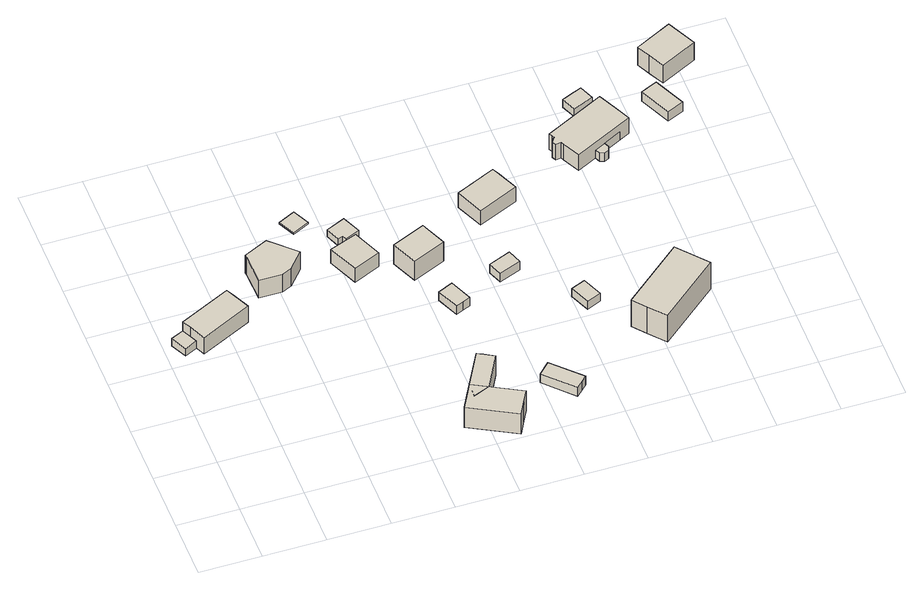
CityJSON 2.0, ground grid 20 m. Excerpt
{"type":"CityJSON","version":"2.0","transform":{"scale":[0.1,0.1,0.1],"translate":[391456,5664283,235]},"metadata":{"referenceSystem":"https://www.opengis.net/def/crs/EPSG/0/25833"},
"CityObjects":{
"building1":{"type":"Building","attributes":{"Gemeindeschluessel":"14627100","function":"31001_9998"},"children":["building1-1","building1-2"]},
"building1-1":{"type":"BuildingPart","attributes":{"BezugspunktDach":"2200","measuredHeight":8.59,"storeysAboveGround":3},"parents":["building1"],"geometry":[{"type":"Solid","lod":"1","boundaries":[[[[0,1,2,3,4,5]],[[6,7,8,9,10,11]],[[6,11,5,4]],[[7,6,4,3]],[[8,7,3,2]],[[9,8,2,1]],[[10,9,1,0]],[[11,10,0,5]]]]}]},
"building1-2":{"type":"BuildingPart","attributes":{"BezugspunktDach":"2200","measuredHeight":3.06,"storeysAboveGround":1},"parents":["building1"],"geometry":[{"type":"Solid","lod":"1","boundaries":[[[[12,13,14,15]],[[11,16,17,18]],[[11,18,15,14]],[[16,11,14,13]],[[17,16,13,12]],[[18,17,12,15]]]]}]},
"building2":{"type":"Building","attributes":{"Gemeindeschluessel":"14627100","BezugspunktDach":"2200","function":"31001_9998","measuredHeight":7.57,"storeysAboveGround":3},"geometry":[{"type":"Solid","lod":"1","boundaries":[[[[19,20,21,22,23,24,25]],[[26,27,28,29,30,31,32]],[[26,32,25,24]],[[27,26,24,23]],[[28,27,23,22]],[[29,28,22,21]],[[30,29,21,20]],[[31,30,20,19]],[[32,31,19,25]]]]}]},
"building3":{"type":"Building","attributes":{"Gemeindeschluessel":"14627100","BezugspunktDach":"2200","function":"31001_9998","measuredHeight":0.742,"storeysAboveGround":1},"geometry":[{"type":"Solid","lod":"1","boundaries":[[[[33,34,35,36,37]],[[38,39,40,41,42]],[[38,42,37,36]],[[39,38,36,35]],[[40,39,35,34]],[[41,40,34,33]],[[42,41,33,37]]]]}]},
"building4":{"type":"Building","attributes":{"Gemeindeschluessel":"14627100","BezugspunktDach":"2200","function":"31001_9998","measuredHeight":8.49,"storeysAboveGround":3},"geometry":[{"type":"Solid","lod":"1","boundaries":[[[[43,44,45,46,47]],[[48,49,50,51,52]],[[48,52,47,46]],[[49,48,46,45]],[[50,49,45,44]],[[51,50,44,43]],[[52,51,43,47]]]]}]},
"building5":{"type":"Building","attributes":{"Gemeindeschluessel":"14627100","function":"31001_9998"},"children":["building5-1","building5-2"]},
"building5-1":{"type":"BuildingPart","attributes":{"BezugspunktDach":"2200","measuredHeight":9.32,"storeysAboveGround":3},"parents":["building5"],"geometry":[{"type":"Solid","lod":"1","boundaries":[[[[53,54,55,56,57,58]],[[59,60,61,62,63,64]],[[59,64,58,57]],[[60,59,57,56]],[[61,60,56,55]],[[62,61,55,54]],[[63,62,54,53]],[[64,63,53,58]]]]}]},
"building5-2":{"type":"BuildingPart","attributes":{"BezugspunktDach":"2200","measuredHeight":9.32,"storeysAboveGround":3},"parents":["building5"],"geometry":[{"type":"Solid","lod":"1","boundaries":[[[[65,66,67,68,56,69]],[[60,70,71,72,73,74]],[[60,74,69,56]],[[70,60,56,68]],[[71,70,68,67]],[[72,71,67,66]],[[73,72,66,65]],[[74,73,65,69]]]]}]},
"building6":{"type":"Building","attributes":{"Gemeindeschluessel":"14627100","BezugspunktDach":"2200","function":"31001_9998","measuredHeight":2.86,"storeysAboveGround":1},"geometry":[{"type":"Solid","lod":"1","boundaries":[[[[75,76,77,78,79,80]],[[81,82,83,84,85,86]],[[81,86,80,79]],[[82,81,79,78]],[[83,82,78,77]],[[84,83,77,76]],[[85,84,76,75]],[[86,85,75,80]]]]}]},
"building7":{"type":"Building","attributes":{"Gemeindeschluessel":"14627100","BezugspunktDach":"2200","function":"31001_9998","measuredHeight":4.25,"storeysAboveGround":1},"geometry":[{"type":"Solid","lod":"1","boundaries":[[[[87,88,89,90,91]],[[92,93,94,95,96]],[[92,96,91,90]],[[93,92,90,89]],[[94,93,89,88]],[[95,94,88,87]],[[96,95,87,91]]]]}]},
"building8":{"type":"Building","attributes":{"Gemeindeschluessel":"14627100","BezugspunktDach":"2200","function":"31001_9998","measuredHeight":10.18,"storeysAboveGround":3},"geometry":[{"type":"Solid","lod":"1","boundaries":[[[[97,98,99,100]],[[101,102,103,104]],[[101,104,100,99]],[[102,101,99,98]],[[103,102,98,97]],[[104,103,97,100]]]]}]},
"building9":{"type":"Building","attributes":{"Gemeindeschluessel":"14627100","BezugspunktDach":"2200","function":"31001_9998","measuredHeight":3.98,"storeysAboveGround":1},"geometry":[{"type":"Solid","lod":"1","boundaries":[[[[105,106,107,108,109]],[[110,111,112,113,114]],[[110,114,109,108]],[[111,110,108,107]],[[112,111,107,106]],[[113,112,106,105]],[[114,113,105,109]]]]}]},
"building10":{"type":"Building","attributes":{"Gemeindeschluessel":"14627100","BezugspunktDach":"2200","function":"31001_9998","measuredHeight":3.8,"storeysAboveGround":1},"geometry":[{"type":"Solid","lod":"1","boundaries":[[[[115,116,117,118]],[[119,120,121,122]],[[119,122,118,117]],[[120,119,117,116]],[[121,120,116,115]],[[122,121,115,118]]]]}]},
"building11":{"type":"Building","attributes":{"Gemeindeschluessel":"14627100","BezugspunktDach":"2200","function":"31001_9998","measuredHeight":7.47,"storeysAboveGround":2},"geometry":[{"type":"Solid","lod":"1","boundaries":[[[[123,124,125,126,127]],[[128,129,130,131,132]],[[128,132,127,126]],[[129,128,126,125]],[[130,129,125,124]],[[131,130,124,123]],[[132,131,123,127]]]]}]},
"building12":{"type":"Building","attributes":{"Gemeindeschluessel":"14627100","BezugspunktDach":"2200","function":"31001_9998","measuredHeight":3.28,"storeysAboveGround":1},"geometry":[{"type":"Solid","lod":"1","boundaries":[[[[133,134,135,136]],[[137,138,139,140]],[[137,140,136,135]],[[138,137,135,134]],[[139,138,134,133]],[[140,139,133,136]]]]}]},
"building13":{"type":"Building","attributes":{"Gemeindeschluessel":"14627100","BezugspunktDach":"2200","function":"31001_9998","measuredHeight":15.11,"storeysAboveGround":5},"geometry":[{"type":"Solid","lod":"1","boundaries":[[[[141,142,143,144,145]],[[146,147,148,149,150]],[[146,150,145,144]],[[147,146,144,143]],[[148,147,143,142]],[[149,148,142,141]],[[150,149,141,145]]]]}]},
"building14":{"type":"Building","attributes":{"Gemeindeschluessel":"14627100","function":"31001_9998"},"children":["building14-1","building14-2"]},
"building14-1":{"type":"BuildingPart","attributes":{"BezugspunktDach":"2200","measuredHeight":9.47,"storeysAboveGround":3},"parents":["building14"],"geometry":[{"type":"Solid","lod":"1","boundaries":[[[[151,152,153,154,155,156,157,158,159,160,161,162,163]],[[164,165,166,167,168,169,170,171,172,173,174,175,176]],[[164,176,163,162]],[[165,164,162,161]],[[166,165,161,160]],[[167,166,160,159]],[[168,167,159,158]],[[169,168,158,157]],[[170,169,157,156]],[[171,170,156,155]],[[172,171,155,154]],[[173,172,154,153]],[[174,173,153,152]],[[175,174,152,151]],[[176,175,151,163]]]]}]},
"building14-2":{"type":"BuildingPart","attributes":{"BezugspunktDach":"2200","measuredHeight":3.5,"storeysAboveGround":1},"parents":["building14"],"geometry":[{"type":"Solid","lod":"1","boundaries":[[[[177,178,179,180,181,182,183]],[[171,184,185,186,187,188,189]],[[171,189,183,182]],[[184,171,182,181]],[[185,184,181,180]],[[186,185,180,179]],[[187,186,179,178]],[[188,187,178,177]],[[189,188,177,183]]]]}]},
"building15":{"type":"Building","attributes":{"Gemeindeschluessel":"14627100","BezugspunktDach":"2200","function":"31001_9998","measuredHeight":3.57,"storeysAboveGround":1},"geometry":[{"type":"Solid","lod":"1","boundaries":[[[[190,191,192,193,194]],[[195,196,197,198,199]],[[195,199,194,193]],[[196,195,193,192]],[[197,196,192,191]],[[198,197,191,190]],[[199,198,190,194]]]]}]},
"building16":{"type":"Building","attributes":{"Gemeindeschluessel":"14627100","BezugspunktDach":"2200","function":"31001_9998","measuredHeight":4.67,"storeysAboveGround":2},"geometry":[{"type":"Solid","lod":"1","boundaries":[[[[200,201,202,203,204]],[[205,206,207,208,209]],[[205,209,204,203]],[[206,205,203,202]],[[207,206,202,201]],[[208,207,201,200]],[[209,208,200,204]]]]}]},
"building17":{"type":"Building","attributes":{"Gemeindeschluessel":"14627100","BezugspunktDach":"2200","function":"31001_9998","measuredHeight":9.06,"storeysAboveGround":3},"geometry":[{"type":"Solid","lod":"1","boundaries":[[[[210,211,212,213,214]],[[215,216,217,218,219]],[[215,219,214,213]],[[216,215,213,212]],[[217,216,212,211]],[[218,217,211,210]],[[219,218,210,214]]]]}]}
},
"vertices":[
[55,598,167],[79,546,167],[243,624,167],[219,675,167],[205,705,167],[41,627,167],[205,705,98],[219,675,98],[243,624,98],[79,546,98],[55,598,98],[41,627,98],
[25,556,129],[65,575,129],[41,627,129],[0,608,129],[65,575,98],[25,556,98],[0,608,98],
[299,798,181],[302,699,181],[377,698,181],[408,713,181],[456,768,181],[376,844,181],[298,808,181],[376,844,106],[456,768,106],[408,713,106],[377,698,106],[302,699,106],[299,798,106],[298,808,106],
[482,901,119],[536,927,119],[520,960,119],[510,981,119],[456,955,119],[510,981,113],[520,960,113],[536,927,113],[482,901,113],[456,955,113],
[596,681,147],[683,718,147],[662,766,147],[643,811,147],[554,778,147],[643,811,88],[662,766,88],[683,718,88],[596,681,88],[554,778,88],
[876,5,103],[900,49,103],[922,89,103],[772,169,103],[751,129,103],[727,85,103],[751,129,19],[772,169,19],[922,89,19],[900,49,19],[876,5,19],[727,85,19],
[824,142,103],[883,252,103],[851,270,103],[832,280,103],[770,119,103],[832,280,19],[851,270,19],[883,252,19],[824,142,19],[770,119,19],
[598,836,118],[613,842,118],[619,828,118],[666,849,118],[640,908,118],[579,882,118],[640,908,89],[666,849,89],[619,828,89],[613,842,89],[598,836,89],[579,882,89],
[839,474,109],[863,484,109],[887,494,109],[857,566,109],[809,545,109],[857,566,73],[887,494,73],[863,484,73],[839,474,73],[809,545,73],
[767,641,158],[873,687,158],[838,770,158],[731,724,158],[838,770,77],[873,687,77],[767,641,77],[731,724,77],
[1083,95,55],[1104,114,55],[1120,130,55],[1034,218,55],[998,183,55],[1034,218,17],[1120,130,17],[1104,114,17],[1083,95,17],[998,183,17],
[1004,555,110],[1074,582,110],[1057,628,110],[986,600,110],[1057,628,73],[1074,582,73],[1004,555,73],[986,600,73],
[1019,774,153],[1148,831,153],[1119,896,153],[1108,921,153],[980,864,153],[1108,921,92],[1119,896,92],[1148,831,92],[1019,774,92],[980,864,92],
[1219,394,75],[1265,414,75],[1238,478,75],[1192,459,75],[1238,478,42],[1265,414,42],[1219,394,42],[1192,459,42],
[1363,275,122],[1408,222,122],[1598,382,122],[1517,477,122],[1328,317,122],[1517,477,8],[1598,382,8],[1408,222,8],[1363,275,8],[1328,317,8],
[1315,953,155],[1332,955,155],[1337,944,155],[1364,890,155],[1553,983,155],[1548,994,155],[1527,1038,155],[1500,1093,155],[1310,999,155],[1316,989,155],[1320,980,155],[1316,977,155],[1309,966,155],[1316,977,89],[1320,980,89],[1316,989,89],[1310,999,89],[1500,1093,89],[1527,1038,89],[1548,994,89],[1553,983,89],[1364,890,89],[1337,944,89],[1332,955,89],[1315,953,89],[1309,966,89],
[1435,905,124],[1449,900,124],[1463,907,124],[1468,921,124],[1461,937,124],[1553,983,124],[1427,921,124],[1461,937,89],[1468,921,89],[1463,907,89],[1449,900,89],[1435,905,89],[1427,921,89],
[1422,1096,127],[1487,1122,127],[1468,1169,127],[1444,1159,127],[1403,1142,127],[1444,1159,94],[1468,1169,94],[1487,1122,94],[1422,1096,94],[1403,1142,94],
[1682,1002,116],[1735,1026,116],[1688,1128,116],[1661,1116,116],[1635,1104,116],[1661,1116,77],[1688,1128,77],[1735,1026,77],[1682,1002,77],[1635,1104,77],
[1692,1201,155],[1718,1150,155],[1834,1208,155],[1788,1302,155],[1671,1244,155],[1788,1302,79],[1834,1208,79],[1718,1150,79],[1692,1201,79],[1671,1244,79]
]}
